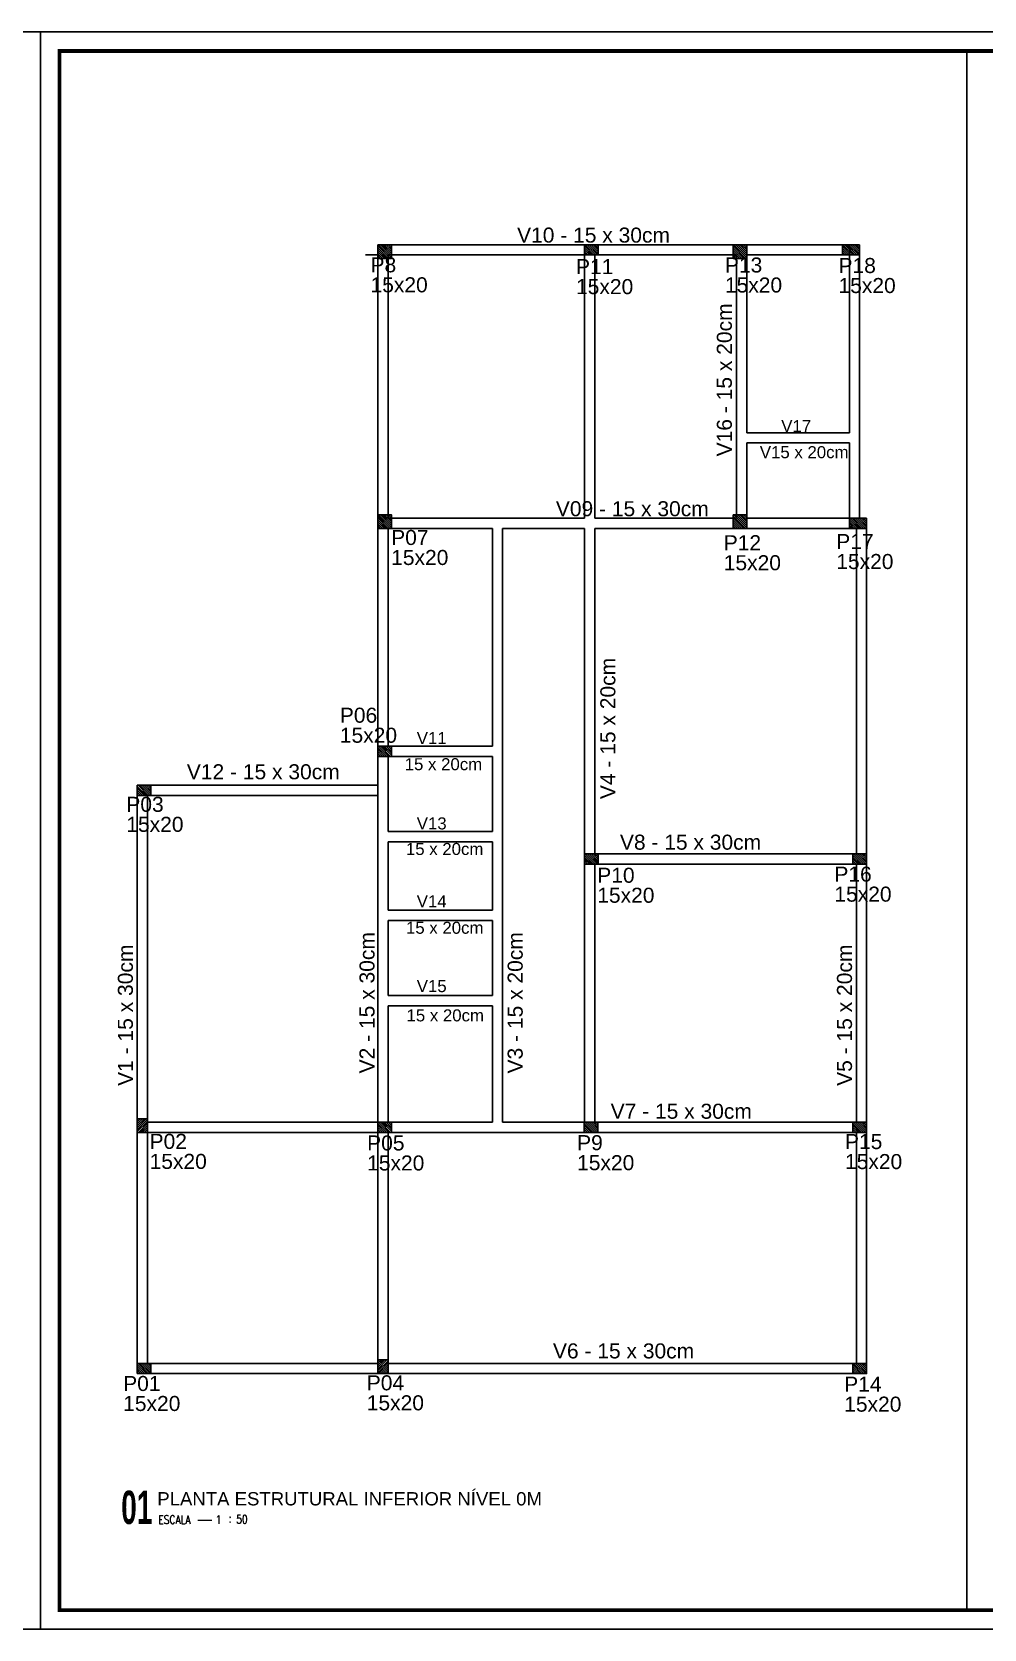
# Model space of a CAD drawing. Header units: millimetres. Extents: x 2317 to 2736, y 1295 to 1343.
# Drawn here: x 2433.05 to 2458.13, y 1299.25 to 1341.3 of the extents above; entities that cross this region are included whole.
import ezdxf
from ezdxf.enums import TextEntityAlignment as Align

# ---------------------------------------------------------------- set-up
doc = ezdxf.new("R2010")
doc.units = ezdxf.units.MM
for name, color, linetype, lineweight in [('DT-Forma', 5, 'Continuous', 5), ('E-TXT-W', 7, 'Continuous', 20), ('LC-Textos', 3, 'Continuous', 20)]:
    doc.layers.add(name, color=color, linetype=linetype, lineweight=lineweight)
for name, color, linetype in [('E-TXT-G', 3, 'Continuous'), ('E-TXT-Y', 2, 'Continuous'), ("LINHA - PROJETU'S", 1, 'Continuous'), ('PILARES', 1, 'Continuous'), ('VIGAS', 5, 'Continuous')]:
    doc.layers.add(name, color=color, linetype=linetype)
doc.styles.add('Arial', font='arial.ttf')
doc.styles.add('REG140', font='romans.shx', dxfattribs={"width": 0.8, "height": 0.35})
doc.styles.add('REG80', font='romans.shx', dxfattribs={"width": 0.8, "height": 0.1})
doc.styles.add('SANSSERIF2', font='sanssb__.ttf', dxfattribs={"width": 0.8})
doc.styles.get("Standard").update_dxf_attribs({"font": 'arial.ttf'})

# ---------------------------------------------------------------- blocks, each defined once
blk = doc.blocks.new('IND_DES')
at = {"layer": 'E-TXT-W'}
blk.add_line((0.027, -0.243), (0.198, -0.243), dxfattribs=at)
at = {"layer": 'E-TXT-G', "style": 'REG80', "width": 0.8}
for s, p in [('ESCALA', (-0.446, -0.286)), ('1', (0.243, -0.286)), (':', (0.399, -0.271))]:
    blk.add_text(s, height=0.1, dxfattribs=at).set_placement(p)
blk.add_attdef('ESCALA', (0.49, -0.281), '', height=0.1, dxfattribs=at)
at = {"layer": 'E-TXT-W', "style": 'SANSSERIF2', "width": 0.6}
blk.add_attdef('00', text='', height=0.4, dxfattribs=at).set_placement((-0.708, -0.288), align=Align.CENTER)
at = {"layer": 'E-TXT-Y', "style": 'REG140', "width": 0.8}
for tag, p in [('PROJETO', (-0.456, 0.183)), ('DESENHO', (-0.458, -0.066))]:
    blk.add_attdef(tag, p, '', height=0.175, dxfattribs=at)

msp = doc.modelspace()

# ---------------------------------------------------------------- hatches: boundary and pattern name
h = msp.add_hatch()
h.set_pattern_fill('JIS_LC_20', color=256, scale=0.0018, angle=-90, style=0)
h.set_pattern_definition([(315, (62.18731, 6129.2627), (0.02545584404, 0.02545584404), []), (315, (62.18731, 6129.26198), (0.02545584404, 0.02545584404), [])])
h.paths.add_polyline_path([(2442.519, 1335.342), (2442.519, 1335.567), (2442.159, 1335.567), (2442.159, 1335.342), (2442.339, 1335.342)])
h.paths.add_polyline_path([(2442.519, 1335.567), (2442.519, 1335.702), (2442.159, 1335.702), (2442.159, 1335.567)])
h = msp.add_hatch()
h.set_pattern_fill('JIS_LC_20', color=256, scale=0.0018, angle=-90, style=0)
h.set_pattern_definition([(315, (67.63591, 6129.2627), (0.02545584404, 0.02545584404), []), (315, (67.63591, 6129.26198), (0.02545584404, 0.02545584404), [])])
h.paths.add_polyline_path([(2447.968, 1335.432), (2447.968, 1335.567), (2447.608, 1335.567), (2447.608, 1335.432)])
h.paths.add_polyline_path([(2447.968, 1335.567), (2447.968, 1335.702), (2447.608, 1335.702), (2447.608, 1335.567)])
h = msp.add_hatch()
h.set_pattern_fill('JIS_LC_20', color=256, scale=0.0018, angle=-90, style=0)
h.set_pattern_definition([(315, (71.55091, 6129.2627), (0.02545584404, 0.02545584404), []), (315, (71.55091, 6129.26198), (0.02545584404, 0.02545584404), [])])
h.paths.add_polyline_path([(2451.883, 1335.342), (2451.883, 1335.567), (2451.523, 1335.567), (2451.523, 1335.342), (2451.703, 1335.342)])
h.paths.add_polyline_path([(2451.883, 1335.567), (2451.883, 1335.702), (2451.523, 1335.702), (2451.523, 1335.567)])
h = msp.add_hatch()
h.set_pattern_fill('JIS_LC_20', color=256, scale=0.0018, angle=270, style=0)
h.set_pattern_definition([(315, (74.52091, 6129.2627), (0.02545584404, 0.02545584404), []), (315, (74.52091, 6129.26198), (0.02545584404, 0.02545584404), [])])
h.paths.add_polyline_path([(2454.853, 1335.432), (2454.853, 1335.567), (2454.417, 1335.567), (2454.417, 1335.432)])
h.paths.add_polyline_path([(2454.853, 1335.567), (2454.853, 1335.702), (2454.417, 1335.702), (2454.417, 1335.567)])
h = msp.add_hatch()
h.set_pattern_fill('JIS_LC_20', color=256, scale=0.0018, angle=-90, style=0)
h.set_pattern_definition([(315, (62.18731, 6122.1527), (0.02545584404, 0.02545584404), []), (315, (62.18731, 6122.15198), (0.02545584404, 0.02545584404), [])])
h.paths.add_polyline_path([(2442.519, 1328.232), (2442.519, 1328.457), (2442.159, 1328.457), (2442.159, 1328.232), (2442.339, 1328.232)])
h.paths.add_polyline_path([(2442.519, 1328.457), (2442.519, 1328.592), (2442.159, 1328.592), (2442.159, 1328.457)])
h = msp.add_hatch()
h.set_pattern_fill('JIS_LC_20', color=256, scale=0.0018, angle=-90, style=0)
h.set_pattern_definition([(315, (71.55091, 6122.1527), (0.02545584404, 0.02545584404), []), (315, (71.55091, 6122.15198), (0.02545584404, 0.02545584404), [])])
h.paths.add_polyline_path([(2451.883, 1328.232), (2451.883, 1328.457), (2451.523, 1328.457), (2451.523, 1328.232), (2451.703, 1328.232)])
h.paths.add_polyline_path([(2451.883, 1328.457), (2451.883, 1328.592), (2451.523, 1328.592), (2451.523, 1328.457)])
h = msp.add_hatch()
h.set_pattern_fill('JIS_LC_20', color=256, scale=0.0018, angle=270, style=0)
h.set_pattern_definition([(315, (74.70451, 6122.0627), (0.02545584404, 0.02545584404), []), (315, (74.70451, 6122.06198), (0.02545584404, 0.02545584404), [])])
h.paths.add_polyline_path([(2455.036, 1328.232), (2455.036, 1328.367), (2454.601, 1328.367), (2454.601, 1328.232)])
h.paths.add_polyline_path([(2455.036, 1328.367), (2455.036, 1328.502), (2454.601, 1328.502), (2454.601, 1328.367)])
h = msp.add_hatch()
h.set_pattern_fill('JIS_LC_20', color=256, scale=0.0018, angle=-90, style=0)
h.set_pattern_definition([(315, (62.18731, 6116.061515), (0.02545584404, 0.02545584404), []), (315, (62.18731, 6116.060795), (0.02545584404, 0.02545584404), [])])
h.paths.add_polyline_path([(2442.519, 1322.231), (2442.519, 1322.366), (2442.159, 1322.366), (2442.159, 1322.231)])
h.paths.add_polyline_path([(2442.519, 1322.366), (2442.519, 1322.501), (2442.159, 1322.501), (2442.159, 1322.366)])
h = msp.add_hatch()
h.set_pattern_fill('JIS_LC_20', color=256, scale=0.0018, angle=90, style=0)
h.set_pattern_definition([(135, (4816.154516, -3472.358882), (-0.02545584404, -0.02545584404), []), (135, (4816.154516, -3472.358162), (-0.02545584404, -0.02545584404), [])])
h.paths.add_polyline_path([(2435.823, 1321.472), (2435.823, 1321.337), (2436.183, 1321.337), (2436.183, 1321.472)])
h.paths.add_polyline_path([(2435.823, 1321.337), (2435.823, 1321.202), (2436.183, 1321.202), (2436.183, 1321.337)])
h = msp.add_hatch()
h.set_pattern_fill('JIS_LC_20', color=256, scale=0.0018, angle=-90, style=0)
h.set_pattern_definition([(315, (67.63591, 6113.2247), (0.02545584404, 0.02545584404), []), (315, (67.63591, 6113.22398), (0.02545584404, 0.02545584404), [])])
h.paths.add_polyline_path([(2447.968, 1319.394), (2447.968, 1319.529), (2447.608, 1319.529), (2447.608, 1319.394)])
h.paths.add_polyline_path([(2447.968, 1319.529), (2447.968, 1319.664), (2447.608, 1319.664), (2447.608, 1319.529)])
h = msp.add_hatch()
h.set_pattern_fill('JIS_LC_20', color=256, scale=0.0018, angle=270, style=0)
h.set_pattern_definition([(315, (74.70451, 6113.2247), (0.02545584404, 0.02545584404), []), (315, (74.70451, 6113.22398), (0.02545584404, 0.02545584404), [])])
h.paths.add_polyline_path([(2455.036, 1319.394), (2455.036, 1319.529), (2454.676, 1319.529), (2454.676, 1319.394)])
h.paths.add_polyline_path([(2455.036, 1319.529), (2455.036, 1319.664), (2454.676, 1319.664), (2454.676, 1319.529)])
h = msp.add_hatch()
h.set_pattern_fill('JIS_LC_20', color=256, scale=0.0018, angle=180, style=0)
h.set_pattern_definition([(225, (7229.653815, 3692.662202), (0.02545584404, -0.02545584404), []), (225, (7229.653095, 3692.662202), (0.02545584404, -0.02545584404), [])])
h.paths.add_polyline_path([(2435.823, 1312.331), (2435.958, 1312.331), (2435.958, 1312.691), (2435.823, 1312.691)])
h.paths.add_polyline_path([(2435.958, 1312.331), (2436.093, 1312.331), (2436.093, 1312.691), (2435.958, 1312.691)])
h = msp.add_hatch()
h.set_pattern_fill('JIS_LC_20', color=256, scale=0.0018, angle=-90, style=0)
h.set_pattern_definition([(315, (62.18731, 6106.1615), (0.02545584404, 0.02545584404), []), (315, (62.18731, 6106.16078), (0.02545584404, 0.02545584404), [])])
h.paths.add_polyline_path([(2442.519, 1312.331), (2442.519, 1312.466), (2442.159, 1312.466), (2442.159, 1312.331)])
h.paths.add_polyline_path([(2442.519, 1312.466), (2442.519, 1312.601), (2442.159, 1312.601), (2442.159, 1312.466)])
h = msp.add_hatch()
h.set_pattern_fill('JIS_LC_20', color=256, scale=0.0018, angle=-90, style=0)
h.set_pattern_definition([(315, (67.62765, 6106.1615), (0.02545584404, 0.02545584404), []), (315, (67.62765, 6106.16078), (0.02545584404, 0.02545584404), [])])
h.paths.add_polyline_path([(2447.959, 1312.331), (2447.959, 1312.466), (2447.599, 1312.466), (2447.599, 1312.331)])
h.paths.add_polyline_path([(2447.959, 1312.466), (2447.959, 1312.601), (2447.599, 1312.601), (2447.599, 1312.466)])
h = msp.add_hatch()
h.set_pattern_fill('JIS_LC_20', color=256, scale=0.0018, angle=270, style=0)
h.set_pattern_definition([(315, (74.70451, 6106.1615), (0.02545584404, 0.02545584404), []), (315, (74.70451, 6106.16078), (0.02545584404, 0.02545584404), [])])
h.paths.add_polyline_path([(2455.036, 1312.331), (2455.036, 1312.466), (2454.676, 1312.466), (2454.676, 1312.331)])
h.paths.add_polyline_path([(2455.036, 1312.466), (2455.036, 1312.601), (2454.676, 1312.601), (2454.676, 1312.466)])
h = msp.add_hatch()
h.set_pattern_fill('JIS_LC_20', color=256, scale=0.0018, angle=90, style=0)
h.set_pattern_definition([(135, (4816.154516, -3487.580704), (-0.02545584404, -0.02545584404), []), (135, (4816.154516, -3487.579984), (-0.02545584404, -0.02545584404), [])])
h.paths.add_polyline_path([(2435.823, 1306.25), (2435.823, 1306.115), (2436.183, 1306.115), (2436.183, 1306.25)])
h.paths.add_polyline_path([(2435.823, 1306.115), (2435.823, 1305.98), (2436.183, 1305.98), (2436.183, 1306.115)])
h = msp.add_hatch()
h.set_pattern_fill('JIS_LC_20', color=256, scale=0.0018, style=0)
h.set_pattern_definition([(45, (-2351.40199, -1073.991405), (-0.02545584404, 0.02545584404), []), (45, (-2351.40127, -1073.991405), (-0.02545584404, 0.02545584404), [])])
h.paths.add_polyline_path([(2442.429, 1306.34), (2442.294, 1306.34), (2442.294, 1305.98), (2442.429, 1305.98)])
h.paths.add_polyline_path([(2442.294, 1306.34), (2442.159, 1306.34), (2442.159, 1305.98), (2442.294, 1305.98)])
h = msp.add_hatch()
h.set_pattern_fill('JIS_LC_20', color=256, scale=0.0018, angle=270, style=0)
h.set_pattern_definition([(315, (74.70451, 6099.8111), (0.02545584404, 0.02545584404), []), (315, (74.70451, 6099.81038), (0.02545584404, 0.02545584404), [])])
h.paths.add_polyline_path([(2455.036, 1305.98), (2455.036, 1306.115), (2454.676, 1306.115), (2454.676, 1305.98)])
h.paths.add_polyline_path([(2455.036, 1306.115), (2455.036, 1306.25), (2454.676, 1306.25), (2454.676, 1306.115)])

# ---------------------------------------------------------------- linework, layer by layer
for points in [[(2375.073, 1299.254), (2433.273, 1299.254), (2433.273, 1341.304), (2375.073, 1341.304)], [(2433.273, 1299.254), (2491.473, 1299.254), (2491.473, 1341.304), (2433.273, 1341.304)]]:
    msp.add_lwpolyline(points, close=True)
at = {"const_width": 0.1}
msp.add_lwpolyline([(2433.773, 1299.754), (2490.973, 1299.754), (2490.973, 1340.804), (2433.773, 1340.804)], close=True, dxfattribs=at)
at = {"layer": 'DT-Forma'}
for p, q in [((2454.853, 1335.702), (2454.669, 1335.702)), ((2455.036, 1328.502), (2454.853, 1328.502))]:
    msp.add_line(p, q, dxfattribs=at)
at = {"layer": "LINHA - PROJETU'S", "color": 1}
msp.add_line((2457.68, 1299.754), (2457.68, 1340.804), dxfattribs=at)
at = {"layer": 'PILARES'}
for points in [[(2442.159, 1335.702), (2442.519, 1335.702), (2442.519, 1335.342), (2442.159, 1335.342)], [(2447.968, 1335.702), (2447.968, 1335.432), (2447.608, 1335.432), (2447.608, 1335.702)], [(2451.523, 1335.702), (2451.883, 1335.702), (2451.883, 1335.342), (2451.523, 1335.342)], [(2454.853, 1335.702), (2454.853, 1335.432), (2454.399, 1335.432), (2454.399, 1335.702)], [(2442.159, 1328.592), (2442.519, 1328.592), (2442.519, 1328.232), (2442.159, 1328.232)], [(2451.523, 1328.592), (2451.883, 1328.592), (2451.883, 1328.232), (2451.523, 1328.232)], [(2455.036, 1328.502), (2455.036, 1328.232), (2454.583, 1328.232), (2454.583, 1328.502)], [(2442.519, 1322.501), (2442.519, 1322.231), (2442.159, 1322.231), (2442.159, 1322.501)], [(2435.823, 1321.202), (2435.823, 1321.472), (2436.183, 1321.472), (2436.183, 1321.202)], [(2447.968, 1319.664), (2447.968, 1319.394), (2447.608, 1319.394), (2447.608, 1319.664)], [(2455.036, 1319.664), (2455.036, 1319.394), (2454.676, 1319.394), (2454.676, 1319.664)], [(2436.093, 1312.331), (2435.823, 1312.331), (2435.823, 1312.691), (2436.093, 1312.691)], [(2442.519, 1312.601), (2442.519, 1312.331), (2442.159, 1312.331), (2442.159, 1312.601)], [(2447.959, 1312.601), (2447.959, 1312.331), (2447.599, 1312.331), (2447.599, 1312.601)], [(2455.036, 1312.601), (2455.036, 1312.331), (2454.676, 1312.331), (2454.676, 1312.601)], [(2435.823, 1305.98), (2435.823, 1306.25), (2436.183, 1306.25), (2436.183, 1305.98)], [(2442.159, 1306.34), (2442.429, 1306.34), (2442.429, 1305.98), (2442.159, 1305.98)], [(2455.036, 1306.25), (2455.036, 1305.98), (2454.676, 1305.98), (2454.676, 1306.25)]]:
    msp.add_lwpolyline(points, close=True, dxfattribs=at)
at = {"layer": 'VIGAS'}
for p, q in [((2454.853, 1335.702), (2442.159, 1335.702)), ((2454.583, 1330.752), (2454.583, 1335.702)), ((2454.853, 1328.502), (2454.853, 1335.702)), ((2442.159, 1335.432), (2441.836, 1335.432)), ((2442.159, 1335.432), (2442.159, 1328.502)), ((2451.613, 1335.432), (2442.429, 1335.432)), ((2442.429, 1335.432), (2442.429, 1328.502)), ((2447.608, 1335.432), (2447.608, 1328.502)), ((2447.878, 1335.432), (2447.878, 1328.502)), ((2451.613, 1328.502), (2451.613, 1335.432)), ((2454.583, 1335.432), (2451.883, 1335.432)), ((2451.883, 1330.752), (2451.883, 1335.432)), ((2454.583, 1330.752), (2451.883, 1330.752)), ((2451.883, 1328.502), (2451.883, 1330.482)), ((2454.583, 1330.482), (2451.883, 1330.482)), ((2454.583, 1328.502), (2454.583, 1330.482)), ((2447.608, 1328.502), (2442.429, 1328.502)), ((2451.613, 1328.502), (2447.878, 1328.502)), ((2454.583, 1328.502), (2451.883, 1328.502)), ((2455.036, 1328.502), (2455.036, 1305.98)), ((2442.159, 1328.232), (2442.159, 1306.25)), ((2442.429, 1328.232), (2442.429, 1322.501)), ((2445.178, 1328.232), (2442.429, 1328.232)), ((2445.178, 1328.232), (2445.178, 1322.501)), ((2447.608, 1328.232), (2445.448, 1328.232)), ((2445.448, 1328.232), (2445.448, 1312.601)), ((2447.608, 1328.232), (2447.608, 1312.601)), ((2454.766, 1328.232), (2447.878, 1328.232)), ((2447.878, 1328.232), (2447.878, 1319.664)), ((2454.766, 1328.232), (2454.766, 1319.664)), ((2442.429, 1322.501), (2445.178, 1322.501)), ((2442.429, 1322.231), (2442.429, 1320.251)), ((2442.429, 1322.231), (2445.178, 1322.231)), ((2445.178, 1322.231), (2445.178, 1320.251)), ((2435.823, 1305.98), (2435.823, 1321.472)), ((2442.159, 1321.472), (2435.823, 1321.472)), ((2436.093, 1306.25), (2436.093, 1321.202)), ((2442.159, 1321.202), (2436.093, 1321.202)), ((2442.429, 1320.251), (2445.178, 1320.251)), ((2442.429, 1319.981), (2442.429, 1318.181)), ((2442.429, 1319.981), (2445.178, 1319.981)), ((2445.178, 1319.981), (2445.178, 1318.181)), ((2454.766, 1319.664), (2447.878, 1319.664)), ((2454.766, 1319.394), (2447.878, 1319.394)), ((2447.878, 1319.394), (2447.878, 1312.601)), ((2454.766, 1319.394), (2454.766, 1312.601)), ((2442.429, 1318.181), (2445.178, 1318.181)), ((2442.429, 1317.911), (2442.429, 1315.931)), ((2442.429, 1317.911), (2445.178, 1317.911)), ((2445.178, 1317.911), (2445.178, 1315.931)), ((2442.429, 1315.931), (2445.178, 1315.931)), ((2442.429, 1315.661), (2445.178, 1315.661)), ((2442.429, 1315.661), (2442.429, 1312.601)), ((2445.178, 1315.661), (2445.178, 1312.601)), ((2445.178, 1312.601), (2436.093, 1312.601)), ((2447.608, 1312.601), (2445.448, 1312.601)), ((2454.766, 1312.601), (2447.878, 1312.601)), ((2454.766, 1312.331), (2436.093, 1312.331)), ((2442.429, 1312.331), (2442.429, 1306.25)), ((2454.766, 1312.331), (2454.766, 1306.25)), ((2442.159, 1306.25), (2436.093, 1306.25)), ((2454.766, 1306.25), (2442.429, 1306.25)), ((2455.036, 1305.98), (2435.823, 1305.98))]:
    msp.add_line(p, q, dxfattribs=at)

# ---------------------------------------------------------------- block references
ref = msp.add_blockref('IND_DES', (2437.356, 1302.653), dxfattribs=dict(xscale=2.193744800000605, yscale=2.193744800000013, zscale=2.193744800000013))
ref.add_attrib('00', '01', dxfattribs={"layer": 'E-TXT-W', "height": 0.8775, "style": 'SANSSERIF2', "width": 0.6}).set_placement((2435.81, 1302.021), align=Align.CENTER)
ref.add_attrib('DESENHO', 'PLANTA ESTRUTURAL INFERIOR NÍVEL 0M', (2436.351, 1302.509), dxfattribs={"layer": 'E-TXT-Y', "height": 0.35})
ref.add_attrib('ESCALA', '50', (2438.43, 1302.036), dxfattribs={"layer": 'E-TXT-G', "height": 0.2194, "style": 'REG80', "width": 0.8})

# ---------------------------------------------------------------- texts
at = {"layer": 'LC-Textos', "attachment_point": 7, "line_spacing_factor": 0.798, "style": 'Arial'}
for s, insert, char_height, width in [('V10 - 15 x 30cm', (2445.829, 1335.752), 0.396, 3.98362), ('P8 15x20', (2441.968, 1334.443), 0.396, 1.47569), ('P11 15x20', (2447.382, 1334.395), 0.396, 1.47569), ('P13\\P15x20', (2451.304, 1334.438), 0.396, 1.47569), ('P18\\P15x20', (2454.296, 1334.424), 0.396, 1.47569), ('V17 ', (2452.788, 1330.768), 0.3168, 3.18689), ('V15 x 20cm ', (2452.224, 1330.077), 0.3168, 3.18689), ('V09 - 15 x 30cm', (2446.85, 1328.548), 0.396, 3.98362), ('P07\\P15x20', (2442.512, 1327.264), 0.396, 1.47569), ('P12\\P15x20', (2451.273, 1327.126), 0.396, 1.47569), ('P17 15x20', (2454.237, 1327.158), 0.396, 1.47569), ('P06\\P15x20', (2441.16, 1322.584), 0.396, 1.47569), ('V11 ', (2443.186, 1322.553), 0.3168, 3.18689), ('  15 x 20cm ', (2442.622, 1321.862), 0.3168, 3.18689), ('V12 - 15 x 30cm', (2437.129, 1321.622), 0.396, 3.98362), ('P03 15x20', (2435.535, 1320.238), 0.396, 1.47569), ('V13', (2443.186, 1320.303), 0.3168, 3.18689), ('  15 x 20cm ', (2442.654, 1319.63), 0.3168, 3.18689), ('V8 - 15 x 30cm', (2448.538, 1319.768), 0.396, 3.98362), ('P10 15x20', (2447.941, 1318.371), 0.396, 1.47569), ('P16 15x20', (2454.187, 1318.4), 0.396, 1.47569), ('V14 ', (2443.186, 1318.256), 0.3168, 3.18689), ('  15 x 20cm ', (2442.656, 1317.556), 0.3168, 3.18689), ('V15 ', (2443.186, 1316.019), 0.3168, 3.18689), ('  15 x 20cm ', (2442.67, 1315.249), 0.3168, 3.18689), ('V7 - 15 x 30cm', (2448.294, 1312.684), 0.396, 3.98362), ('P02 15x20', (2436.148, 1311.364), 0.396, 1.47569), ('P05 15x20', (2441.879, 1311.322), 0.396, 1.47569), ('P9 15x20', (2447.41, 1311.33), 0.396, 1.47569), ('P15\\P15x20', (2454.467, 1311.359), 0.396, 1.47569), ('V6 - 15 x 30cm', (2446.774, 1306.374), 0.396, 3.98362), ('P01 15x20', (2435.452, 1304.99), 0.396, 1.47569), ('P04 15x20', (2441.869, 1305.007), 0.396, 1.47569), ('P14 15x20', (2454.446, 1304.972), 0.396, 1.47569)]:
    msp.add_mtext(s, dxfattribs=dict(at, insert=insert, char_height=char_height, width=width))
at = {"layer": 'LC-Textos', "char_height": 0.396, "width": 3.98362, "attachment_point": 7, "rotation": 90, "line_spacing_factor": 0.798, "style": 'Arial'}
for s, insert in [('V16 - 15 x 20cm', (2451.492, 1330.129)), ('V4 - 15 x 20cm', (2448.423, 1321.105)), ('V2 - 15 x 30cm', (2442.079, 1313.884)), ('V3 - 15 x 20cm', (2445.982, 1313.882)), ('V1 - 15 x 30cm', (2435.714, 1313.555)), ('V5 - 15 x 20cm', (2454.657, 1313.555))]:
    msp.add_mtext(s, dxfattribs=dict(at, insert=insert))

doc.saveas('drawing.dxf')
